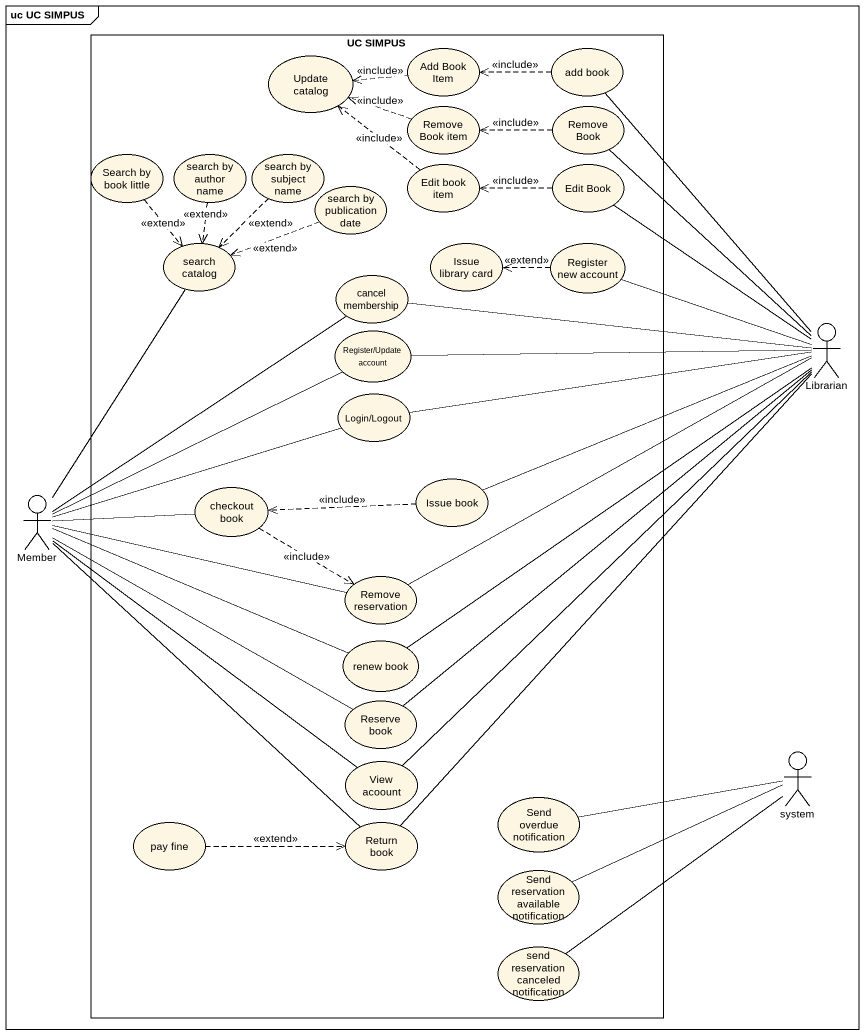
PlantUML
@startuml
mainframe uc UC SIMPUS
rectangle "UC SIMPUS" as UC_SIMPUS {
  usecase "Update catalog" as Update_catalog
  usecase "Add Book Item" as Add_Book_Item
  usecase "add book" as add_book
  usecase "Remove Book item" as Remove_Book_item
  usecase "Remove Book" as Remove_Book
  usecase "Search by book little" as Search_by_book_little
  usecase "search by author name" as search_by_author_name
  usecase "search by subject name" as search_by_subject_name
  usecase "search by publication date" as search_by_publication_date
  usecase "Edit book item" as Edit_book_item
  usecase "Edit Book" as Edit_Book
  usecase "search catalog" as search_catalog
  usecase "cancel membership" as cancel_membership
  usecase "Issue library card" as Issue_library_card
  usecase "Register new account" as Register_new_account
  usecase "Register/Update account" as Register_Update_account
  usecase "Login/Logout" as Login_Logout
  usecase "checkout book" as checkout_book
  usecase "Issue book" as Issue_book
  usecase "Remove reservation" as Remove_reservation
  usecase "renew book" as renew_book
  usecase "Reserve book" as Reserve_book
  usecase "View acoount" as View_acoount
  usecase "Send overdue notification" as Send_overdue_notification
  usecase "pay fine" as pay_fine
  usecase "Return book" as Return_book
  usecase "Send reservation available notification" as Send_reservation_available
  usecase "send reservation canceled notification" as send_reservation_canceled
}
actor Librarian
actor Member
actor system
Add_Book_Item .left.> Update_catalog : <<include>>
add_book .left.> Add_Book_Item : <<include>>
Remove_Book_item .left.> Update_catalog : <<include>>
Remove_Book .left.> Remove_Book_item : <<include>>
Search_by_book_little ..> search_catalog : <<extend>>
search_by_author_name ..> search_catalog : <<extend>>
search_by_subject_name ..> search_catalog : <<extend>>
search_by_publication_date .left.> search_catalog : <<extend>>
Edit_book_item .up.> Update_catalog : <<include>>
Edit_Book .left.> Edit_book_item : <<include>>
Register_new_account .left.> Issue_library_card : <<extend>>
Librarian -up- add_book
Librarian -up- Remove_Book
Librarian -up- Edit_Book
Librarian -left- cancel_membership
Librarian -left- Register_new_account
Librarian -left- Register_Update_account
Librarian -left- Login_Logout
Librarian -left- Issue_book
Librarian -left- Remove_reservation
Librarian -- renew_book
Librarian -- Reserve_book
Librarian -- View_acoount
Librarian -- Return_book
Member -up- search_catalog
Member -up- cancel_membership
Member -right- Register_Update_account
Member -right- Login_Logout
Member -right- checkout_book
Member -right- Remove_reservation
Member -right- renew_book
Member -right- Reserve_book
Member -- View_acoount
Member -- Return_book
checkout_book .right.> Remove_reservation : <<include>>
Issue_book .left.> checkout_book : <<include>>
system -left- Send_overdue_notification
system -left- Send_reservation_available
system -- send_reservation_canceled
pay_fine .right.> Return_book : <<extend>>
@enduml
